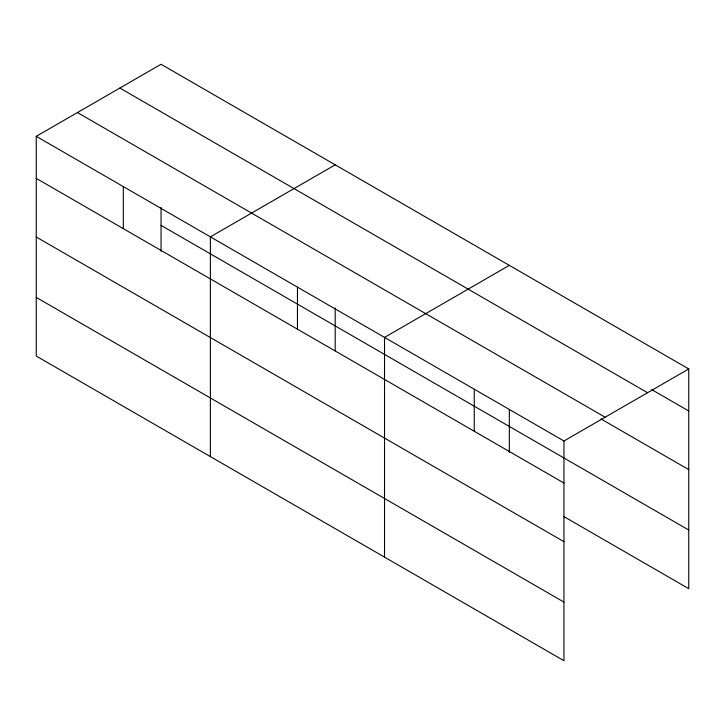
<?xml version="1.0" encoding="UTF-8"?>
<svg xmlns="http://www.w3.org/2000/svg" width="725" height="725" viewBox="0 0 725 725"><rect width="100%" height="100%" fill="white"/><g stroke="black" fill="none" stroke-linecap="round" stroke-linejoin="round"><path stroke-width="1.09" d="M563.95 541.675L563.95 440.99L36.25 136.327L36.25 356.057L563.95 660.72L563.95 541.675L36.25 237.012M563.941 516.608L688.75 588.673L688.75 368.943L161.05 64.28L36.25 136.327M335.195 164.82L210.386 236.867L210.386 456.596M509.331 265.359L384.531 337.406L384.531 557.135M563.95 440.99L688.75 368.943M651.693 389.597L688.75 410.984M119.87 88.051L647.561 392.714M77.439 112.556L605.13 417.219M600.989 418.959L688.75 469.619M161.05 225.366L688.75 530.029M36.25 178.377L563.95 483.04M36.25 297.422L563.95 602.085M509.331 409.67L509.331 452.382M474.241 389.198L474.241 431.248M335.195 308.007L335.195 350.719M297.458 287.136L297.458 329.186M161.05 207.468L161.05 251.303M123.323 186.597L123.323 228.647"/></g></svg>
